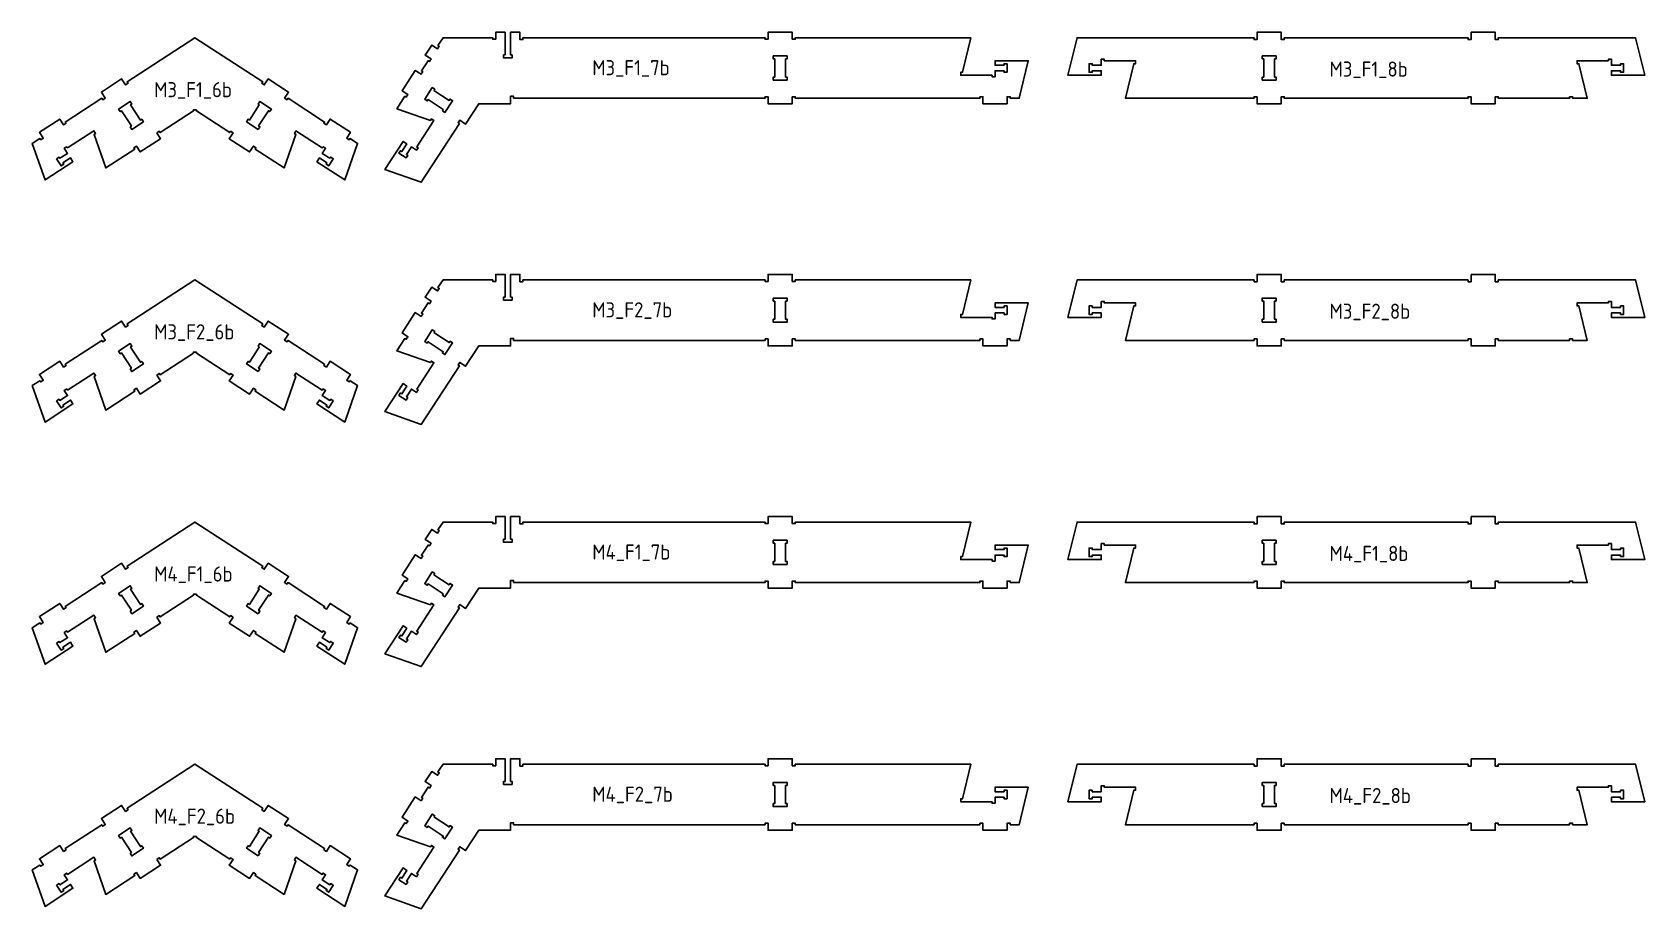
# Model space of a CAD drawing. Header units: millimetres. Extents: x -30325 to 14169, y -12596 to 6470.
# Drawn here: x 8840 to 14169, y -5319 to -2423 of the extents above; entities that cross this region are included whole.
import ezdxf

# ---------------------------------------------------------------- set-up
doc = ezdxf.new("R2010")
doc.units = ezdxf.units.MM
doc.header["$MEASUREMENT"] = 0
doc.layers.add('freeswerk_CODES', color=50, linetype='Continuous')

msp = doc.modelspace()

# ---------------------------------------------------------------- linework, layer by layer
for points in [[(8920.8, -2841.1), (8936, -2864.6), (8944.4, -2859.1), (8941.7, -2854.9), (8966.9, -2838.6), (8975, -2851.1), (8882.8, -2911.1), (8840.4, -2790.8), (8865.5, -2774.4), (8868.3, -2778.6), (8876.6, -2773.2), (8864.1, -2753.9), (8931.2, -2710.3), (8943.7, -2729.6), (8952.1, -2724.1), (8949.4, -2719.9), (9070.1, -2641.4), (9073.4, -2646.5), (9081.8, -2641), (9068.7, -2620.9), (9135.8, -2577.3), (9148.8, -2597.4), (9157.2, -2592), (9154, -2586.9), (9378, -2441.3), (9602, -2586.9), (9598.8, -2592), (9607.2, -2597.4), (9620.2, -2577.3), (9687.3, -2620.9), (9674.2, -2641), (9682.6, -2646.5), (9685.9, -2641.4), (9806.6, -2719.9), (9803.9, -2724.1), (9812.3, -2729.6), (9824.8, -2710.3), (9891.9, -2753.9), (9879.4, -2773.2), (9887.7, -2778.6), (9890.5, -2774.4), (9915.6, -2790.8), (9873.2, -2911.1), (9781, -2851.1), (9789.1, -2838.6), (9814.3, -2854.9), (9811.6, -2859.1), (9819.9, -2864.6), (9835.2, -2841.1), (9826.8, -2835.6), (9824.1, -2839.8), (9798.9, -2823.5), (9809.8, -2806.7), (9801.5, -2801.3), (9798.7, -2805.4), (9711.9, -2749), (9706.4, -2757.4), (9711.5, -2760.6), (9672.5, -2871.3), (9576.9, -2809.1), (9579.6, -2804.9), (9571.2, -2799.5), (9558.7, -2818.8), (9491.6, -2775.2), (9504.1, -2755.9), (9495.8, -2750.4), (9493, -2754.6), (9383, -2683.1), (9383, -2679.9), (9373, -2679.9), (9373, -2683.1), (9262.9, -2754.6), (9260.2, -2750.4), (9251.8, -2755.9)], [(9251.8, -2755.9), (9264.4, -2775.2), (9197.3, -2818.8), (9184.8, -2799.5), (9176.4, -2804.9), (9179.1, -2809.1), (9083.5, -2871.3), (9044.5, -2760.6), (9049.6, -2757.4), (9044.1, -2749), (8957.3, -2805.4), (8954.5, -2801.3), (8946.1, -2806.7), (8957, -2823.5), (8931.9, -2839.8), (8929.2, -2835.6), (8920.8, -2841.1)], [(8920.8, -3641.1), (8936, -3664.6), (8944.4, -3659.1), (8941.7, -3654.9), (8966.9, -3638.6), (8975, -3651.1), (8882.8, -3711.1), (8840.4, -3590.8), (8865.5, -3574.4), (8868.3, -3578.6), (8876.6, -3573.2), (8864.1, -3553.9), (8931.2, -3510.3), (8943.7, -3529.6), (8952.1, -3524.1), (8949.4, -3519.9), (9070.1, -3441.4), (9073.4, -3446.5), (9081.8, -3441), (9068.7, -3420.9), (9135.8, -3377.3), (9148.8, -3397.4), (9157.2, -3392), (9154, -3386.9), (9378, -3241.3), (9602, -3386.9), (9598.8, -3392), (9607.2, -3397.4), (9620.2, -3377.3), (9687.3, -3420.9), (9674.2, -3441), (9682.6, -3446.5), (9685.9, -3441.4), (9806.6, -3519.9), (9803.9, -3524.1), (9812.3, -3529.6), (9824.8, -3510.3), (9891.9, -3553.9), (9879.4, -3573.2), (9887.7, -3578.6), (9890.5, -3574.4), (9915.6, -3590.8), (9873.2, -3711.1), (9781, -3651.1), (9789.1, -3638.6), (9814.3, -3654.9), (9811.6, -3659.1), (9819.9, -3664.6), (9835.2, -3641.1), (9826.8, -3635.6), (9824.1, -3639.8), (9798.9, -3623.5), (9809.8, -3606.7), (9801.5, -3601.3), (9798.7, -3605.4), (9711.9, -3549), (9706.4, -3557.4), (9711.5, -3560.6), (9672.5, -3671.3), (9576.9, -3609.1), (9579.6, -3604.9), (9571.2, -3599.5), (9558.7, -3618.8), (9491.6, -3575.2), (9504.1, -3555.9), (9495.8, -3550.4), (9493, -3554.6), (9383, -3483.1), (9383, -3479.9), (9373, -3479.9), (9373, -3483.1), (9262.9, -3554.6), (9260.2, -3550.4), (9251.8, -3555.9)], [(9251.8, -3555.9), (9264.4, -3575.2), (9197.3, -3618.8), (9184.8, -3599.5), (9176.4, -3604.9), (9179.1, -3609.1), (9083.5, -3671.3), (9044.5, -3560.6), (9049.6, -3557.4), (9044.1, -3549), (8957.3, -3605.4), (8954.5, -3601.3), (8946.1, -3606.7), (8957, -3623.5), (8931.9, -3639.8), (8929.2, -3635.6), (8920.8, -3641.1)], [(8920.8, -4441.1), (8936, -4464.6), (8944.4, -4459.1), (8941.7, -4454.9), (8966.9, -4438.6), (8975, -4451.1), (8882.8, -4511.1), (8840.4, -4390.8), (8865.5, -4374.4), (8868.3, -4378.6), (8876.6, -4373.2), (8864.1, -4353.9), (8931.2, -4310.3), (8943.7, -4329.6), (8952.1, -4324.1), (8949.4, -4319.9), (9070.1, -4241.4), (9073.4, -4246.5), (9081.8, -4241), (9068.7, -4220.9), (9135.8, -4177.3), (9148.8, -4197.4), (9157.2, -4192), (9154, -4186.9), (9378, -4041.3), (9602, -4186.9), (9598.8, -4192), (9607.2, -4197.4), (9620.2, -4177.3), (9687.3, -4220.9), (9674.2, -4241), (9682.6, -4246.5), (9685.9, -4241.4), (9806.6, -4319.9), (9803.9, -4324.1), (9812.3, -4329.6), (9824.8, -4310.3), (9891.9, -4353.9), (9879.4, -4373.2), (9887.7, -4378.6), (9890.5, -4374.4), (9915.6, -4390.8), (9873.2, -4511.1), (9781, -4451.1), (9789.1, -4438.6), (9814.3, -4454.9), (9811.6, -4459.1), (9819.9, -4464.6), (9835.2, -4441.1), (9826.8, -4435.6), (9824.1, -4439.8), (9798.9, -4423.5), (9809.8, -4406.7), (9801.5, -4401.3), (9798.7, -4405.4), (9711.9, -4349), (9706.4, -4357.4), (9711.5, -4360.6), (9672.5, -4471.3), (9576.9, -4409.1), (9579.6, -4404.9), (9571.2, -4399.5), (9558.7, -4418.8), (9491.6, -4375.2), (9504.1, -4355.9), (9495.8, -4350.4), (9493, -4354.6), (9383, -4283.1), (9383, -4279.9), (9373, -4279.9), (9373, -4283.1), (9262.9, -4354.6), (9260.2, -4350.4), (9251.8, -4355.9)], [(9251.8, -4355.9), (9264.4, -4375.2), (9197.3, -4418.8), (9184.8, -4399.5), (9176.4, -4404.9), (9179.1, -4409.1), (9083.5, -4471.3), (9044.5, -4360.6), (9049.6, -4357.4), (9044.1, -4349), (8957.3, -4405.4), (8954.5, -4401.3), (8946.1, -4406.7), (8957, -4423.5), (8931.9, -4439.8), (8929.2, -4435.6), (8920.8, -4441.1)], [(8920.8, -5241.1), (8936, -5264.6), (8944.4, -5259.1), (8941.7, -5254.9), (8966.9, -5238.6), (8975, -5251.1), (8882.8, -5311.1), (8840.4, -5190.8), (8865.5, -5174.4), (8868.3, -5178.6), (8876.6, -5173.2), (8864.1, -5153.9), (8931.2, -5110.3), (8943.7, -5129.6), (8952.1, -5124.1), (8949.4, -5119.9), (9070.1, -5041.4), (9073.4, -5046.5), (9081.8, -5041), (9068.7, -5020.9), (9135.8, -4977.3), (9148.8, -4997.4), (9157.2, -4992), (9154, -4986.9), (9378, -4841.3), (9602, -4986.9), (9598.8, -4992), (9607.2, -4997.4), (9620.2, -4977.3), (9687.3, -5020.9), (9674.2, -5041), (9682.6, -5046.5), (9685.9, -5041.4), (9806.6, -5119.9), (9803.9, -5124.1), (9812.3, -5129.6), (9824.8, -5110.3), (9891.9, -5153.9), (9879.4, -5173.2), (9887.7, -5178.6), (9890.5, -5174.4), (9915.6, -5190.8), (9873.2, -5311.1), (9781, -5251.1), (9789.1, -5238.6), (9814.3, -5254.9), (9811.6, -5259.1), (9819.9, -5264.6), (9835.2, -5241.1), (9826.8, -5235.6), (9824.1, -5239.8), (9798.9, -5223.5), (9809.8, -5206.7), (9801.5, -5201.3), (9798.7, -5205.4), (9711.9, -5149), (9706.4, -5157.4), (9711.5, -5160.6), (9672.5, -5271.3), (9576.9, -5209.1), (9579.6, -5204.9), (9571.2, -5199.5), (9558.7, -5218.8), (9491.6, -5175.2), (9504.1, -5155.9), (9495.8, -5150.4), (9493, -5154.6), (9383, -5083.1), (9383, -5079.9), (9373, -5079.9), (9373, -5083.1), (9262.9, -5154.6), (9260.2, -5150.4), (9251.8, -5155.9)], [(9251.8, -5155.9), (9264.4, -5175.2), (9197.3, -5218.8), (9184.8, -5199.5), (9176.4, -5204.9), (9179.1, -5209.1), (9083.5, -5271.3), (9044.5, -5160.6), (9049.6, -5157.4), (9044.1, -5149), (8957.3, -5205.4), (8954.5, -5201.3), (8946.1, -5206.7), (8957, -5223.5), (8931.9, -5239.8), (8929.2, -5235.6), (8920.8, -5241.1)]]:
    msp.add_lwpolyline(points)
for points in [[(10430.8, -2641.3), (11261.8, -2641.3), (11261.8, -2636.3), (11271.8, -2636.3), (11271.8, -2659.3), (11351.8, -2659.3), (11351.8, -2636.3), (11361.8, -2636.3), (11361.8, -2641.3), (11971.8, -2641.3), (11971.8, -2636.3), (11981.8, -2636.3), (11981.8, -2659.3), (12061.8, -2659.3), (12061.8, -2636.3), (12071.8, -2636.3), (12071.8, -2641.3), (12101.8, -2641.3), (12131.8, -2517.3), (12021.8, -2517.3), (12021.8, -2532.3), (12051.8, -2532.3), (12051.8, -2527.3), (12061.8, -2527.3), (12061.8, -2555.3), (12051.8, -2555.3), (12051.8, -2550.3), (12021.8, -2550.3), (12021.8, -2570.3), (12011.8, -2570.3), (12011.8, -2565.3), (11908.3, -2565.3), (11908.3, -2555.3), (11914.3, -2555.3), (11941.8, -2441.3), (11361.8, -2441.3), (11361.8, -2446.3), (11351.8, -2446.3), (11351.8, -2423.3), (11271.8, -2423.3), (11271.8, -2446.3), (11261.8, -2446.3), (11261.8, -2441.3), (10461.8, -2441.3), (10461.8, -2447.3), (10451.8, -2447.3), (10451.8, -2423.3), (10420.8, -2423.3), (10420.8, -2498.3), (10425.8, -2498.3), (10425.8, -2508.3), (10397.8, -2508.3), (10397.8, -2498.3), (10402.8, -2498.3), (10402.8, -2423.3), (10371.8, -2423.3), (10371.8, -2446.3), (10361.8, -2446.3), (10361.8, -2441.3), (10197.7, -2441.3), (10181, -2466.9), (10185.2, -2469.7), (10179.8, -2478), (10160.5, -2465.5), (10138.7, -2499), (10158, -2511.6), (10152.5, -2520), (10148.3, -2517.2), (10126.5, -2550.8), (10130.7, -2553.5), (10125.3, -2561.9), (10106, -2549.3), (10062.4, -2616.4), (10081.7, -2629), (10076.2, -2637.3), (10072, -2634.6), (10045.1, -2676), (10155.9, -2714.7), (10159.2, -2709.7), (10167.6, -2715.1), (10111.1, -2802), (10115.3, -2804.7), (10109.9, -2813.1), (10093.1, -2802.2), (10076.8, -2827.3), (10081, -2830.1), (10075.5, -2838.4), (10052, -2823.2), (10057.5, -2814.8), (10061.7, -2817.5), (10078, -2792.4), (10065.5, -2784.2), (10005.5, -2876.4), (10125.8, -2918.8), (10251.7, -2725.2), (10247.5, -2722.4), (10253, -2714.1), (10272.3, -2726.6), (10316, -2659.3), (10420.8, -2659.3), (10420.8, -2634.6), (10430.8, -2634.6)], [(13594.7, -2423.3), (13594.7, -2447.3), (13584.7, -2447.3), (13584.7, -2441.3), (12977.7, -2441.3), (12977.7, -2447.3), (12967.7, -2447.3), (12967.7, -2423.3), (12887.7, -2423.3), (12887.7, -2447.3), (12877.7, -2447.3), (12877.7, -2441.3), (12292.8, -2441.3), (12262.8, -2565.3), (12372.8, -2565.3), (12372.8, -2550.3), (12342.8, -2550.3), (12342.8, -2555.3), (12332.8, -2555.3), (12332.8, -2527.3), (12342.8, -2527.3), (12342.8, -2532.3), (12372.8, -2532.3), (12372.8, -2512.3), (12382.8, -2512.3), (12382.8, -2517.3), (12486.4, -2517.3), (12486.4, -2527.3), (12480.4, -2527.3), (12452.8, -2641.3), (12877.7, -2641.3), (12877.7, -2636.3), (12887.7, -2636.3), (12887.7, -2659.3), (12967.7, -2659.3), (12967.7, -2636.3), (12977.7, -2636.3), (12977.7, -2641.3), (13584.7, -2641.3), (13584.7, -2636.3), (13594.7, -2636.3), (13594.7, -2659.3), (13674.7, -2659.3), (13674.7, -2636.3), (13684.7, -2636.3), (13684.7, -2641.3), (13920.4, -2641.3), (13920.4, -2636.3), (13930.4, -2636.3), (13930.4, -2641.3), (13978.7, -2641.3), (13951.1, -2527.3), (13945.2, -2527.3), (13945.2, -2517.3), (14048.7, -2517.3), (14048.7, -2512.3), (14058.7, -2512.3), (14058.7, -2532.3), (14088.7, -2532.3), (14088.7, -2527.3), (14098.7, -2527.3), (14098.7, -2555.3), (14088.7, -2555.3), (14088.7, -2550.3), (14058.7, -2550.3), (14058.7, -2565.3), (14168.7, -2565.3), (14138.3, -2441.3), (13684.7, -2441.3), (13684.7, -2447.3), (13674.7, -2447.3), (13674.7, -2423.3)], [(11293.8, -2511.3), (11288.8, -2511.3), (11288.8, -2501.3), (11334.8, -2501.3), (11334.8, -2511.3), (11329.8, -2511.3), (11329.8, -2571.3), (11334.8, -2571.3), (11334.8, -2581.3), (11288.8, -2581.3), (11288.8, -2571.3), (11293.8, -2571.3)], [(12904.7, -2581.3), (12950.7, -2581.3), (12950.7, -2571.3), (12945.7, -2571.3), (12945.7, -2511.3), (12950.7, -2511.3), (12950.7, -2501.3), (12904.7, -2501.3), (12904.7, -2511.3), (12909.7, -2511.3), (12909.7, -2571.3), (12904.7, -2571.3)], [(10167.8, -2615.7), (10218.1, -2648.4), (10220.8, -2644.3), (10229.2, -2649.7), (10204.1, -2688.3), (10195.7, -2682.8), (10198.5, -2678.6), (10148.2, -2645.9), (10145.4, -2650.1), (10137.1, -2644.7), (10162.1, -2606.1), (10170.5, -2611.6)], [(9163.6, -2735.7), (9167.8, -2733), (9135.1, -2682.7), (9130.9, -2685.4), (9125.4, -2677), (9164, -2652), (9169.5, -2660.4), (9165.3, -2663.1), (9198, -2713.4), (9202.2, -2710.7), (9207.6, -2719), (9169, -2744.1)], [(9586.9, -2744.1), (9592.4, -2735.7), (9588.2, -2733), (9620.9, -2682.7), (9625.1, -2685.4), (9630.5, -2677), (9592, -2652), (9586.5, -2660.4), (9590.7, -2663.1), (9558, -2713.4), (9553.8, -2710.7), (9548.4, -2719)], [(10430.8, -3441.3), (11261.8, -3441.3), (11261.8, -3436.3), (11271.8, -3436.3), (11271.8, -3459.3), (11351.8, -3459.3), (11351.8, -3436.3), (11361.8, -3436.3), (11361.8, -3441.3), (11971.8, -3441.3), (11971.8, -3436.3), (11981.8, -3436.3), (11981.8, -3459.3), (12061.8, -3459.3), (12061.8, -3436.3), (12071.8, -3436.3), (12071.8, -3441.3), (12101.8, -3441.3), (12131.8, -3317.3), (12021.8, -3317.3), (12021.8, -3332.3), (12051.8, -3332.3), (12051.8, -3327.3), (12061.8, -3327.3), (12061.8, -3355.3), (12051.8, -3355.3), (12051.8, -3350.3), (12021.8, -3350.3), (12021.8, -3370.3), (12011.8, -3370.3), (12011.8, -3365.3), (11908.3, -3365.3), (11908.3, -3355.3), (11914.3, -3355.3), (11941.8, -3241.3), (11361.8, -3241.3), (11361.8, -3246.3), (11351.8, -3246.3), (11351.8, -3223.3), (11271.8, -3223.3), (11271.8, -3246.3), (11261.8, -3246.3), (11261.8, -3241.3), (10461.8, -3241.3), (10461.8, -3247.3), (10451.8, -3247.3), (10451.8, -3223.3), (10420.8, -3223.3), (10420.8, -3298.3), (10425.8, -3298.3), (10425.8, -3308.3), (10397.8, -3308.3), (10397.8, -3298.3), (10402.8, -3298.3), (10402.8, -3223.3), (10371.8, -3223.3), (10371.8, -3246.3), (10361.8, -3246.3), (10361.8, -3241.3), (10197.7, -3241.3), (10181, -3266.9), (10185.2, -3269.7), (10179.8, -3278), (10160.5, -3265.5), (10138.7, -3299), (10158, -3311.6), (10152.5, -3320), (10148.3, -3317.2), (10126.5, -3350.8), (10130.7, -3353.5), (10125.3, -3361.9), (10106, -3349.3), (10062.4, -3416.4), (10081.7, -3429), (10076.2, -3437.3), (10072, -3434.6), (10045.1, -3476), (10155.9, -3514.7), (10159.2, -3509.7), (10167.6, -3515.1), (10111.1, -3602), (10115.3, -3604.7), (10109.9, -3613.1), (10093.1, -3602.2), (10076.8, -3627.3), (10081, -3630.1), (10075.5, -3638.4), (10052, -3623.2), (10057.5, -3614.8), (10061.7, -3617.5), (10078, -3592.4), (10065.5, -3584.2), (10005.5, -3676.4), (10125.8, -3718.8), (10251.7, -3525.2), (10247.5, -3522.4), (10253, -3514.1), (10272.3, -3526.6), (10316, -3459.3), (10420.8, -3459.3), (10420.8, -3434.6), (10430.8, -3434.6)], [(13594.7, -3223.3), (13594.7, -3247.3), (13584.7, -3247.3), (13584.7, -3241.3), (12977.7, -3241.3), (12977.7, -3247.3), (12967.7, -3247.3), (12967.7, -3223.3), (12887.7, -3223.3), (12887.7, -3247.3), (12877.7, -3247.3), (12877.7, -3241.3), (12292.8, -3241.3), (12262.8, -3365.3), (12372.8, -3365.3), (12372.8, -3350.3), (12342.8, -3350.3), (12342.8, -3355.3), (12332.8, -3355.3), (12332.8, -3327.3), (12342.8, -3327.3), (12342.8, -3332.3), (12372.8, -3332.3), (12372.8, -3312.3), (12382.8, -3312.3), (12382.8, -3317.3), (12486.4, -3317.3), (12486.4, -3327.3), (12480.4, -3327.3), (12452.8, -3441.3), (12877.7, -3441.3), (12877.7, -3436.3), (12887.7, -3436.3), (12887.7, -3459.3), (12967.7, -3459.3), (12967.7, -3436.3), (12977.7, -3436.3), (12977.7, -3441.3), (13584.7, -3441.3), (13584.7, -3436.3), (13594.7, -3436.3), (13594.7, -3459.3), (13674.7, -3459.3), (13674.7, -3436.3), (13684.7, -3436.3), (13684.7, -3441.3), (13920.4, -3441.3), (13920.4, -3436.3), (13930.4, -3436.3), (13930.4, -3441.3), (13978.7, -3441.3), (13951.1, -3327.3), (13945.2, -3327.3), (13945.2, -3317.3), (14048.7, -3317.3), (14048.7, -3312.3), (14058.7, -3312.3), (14058.7, -3332.3), (14088.7, -3332.3), (14088.7, -3327.3), (14098.7, -3327.3), (14098.7, -3355.3), (14088.7, -3355.3), (14088.7, -3350.3), (14058.7, -3350.3), (14058.7, -3365.3), (14168.7, -3365.3), (14138.3, -3241.3), (13684.7, -3241.3), (13684.7, -3247.3), (13674.7, -3247.3), (13674.7, -3223.3)], [(11293.8, -3311.3), (11288.8, -3311.3), (11288.8, -3301.3), (11334.8, -3301.3), (11334.8, -3311.3), (11329.8, -3311.3), (11329.8, -3371.3), (11334.8, -3371.3), (11334.8, -3381.3), (11288.8, -3381.3), (11288.8, -3371.3), (11293.8, -3371.3)], [(12904.7, -3381.3), (12950.7, -3381.3), (12950.7, -3371.3), (12945.7, -3371.3), (12945.7, -3311.3), (12950.7, -3311.3), (12950.7, -3301.3), (12904.7, -3301.3), (12904.7, -3311.3), (12909.7, -3311.3), (12909.7, -3371.3), (12904.7, -3371.3)], [(10167.8, -3415.7), (10218.1, -3448.4), (10220.8, -3444.3), (10229.2, -3449.7), (10204.1, -3488.3), (10195.7, -3482.8), (10198.5, -3478.6), (10148.2, -3445.9), (10145.4, -3450.1), (10137.1, -3444.7), (10162.1, -3406.1), (10170.5, -3411.6)], [(9163.6, -3535.7), (9167.8, -3533), (9135.1, -3482.7), (9130.9, -3485.4), (9125.4, -3477), (9164, -3452), (9169.5, -3460.4), (9165.3, -3463.1), (9198, -3513.4), (9202.2, -3510.7), (9207.6, -3519), (9169, -3544.1)], [(9586.9, -3544.1), (9592.4, -3535.7), (9588.2, -3533), (9620.9, -3482.7), (9625.1, -3485.4), (9630.5, -3477), (9592, -3452), (9586.5, -3460.4), (9590.7, -3463.1), (9558, -3513.4), (9553.8, -3510.7), (9548.4, -3519)], [(10430.8, -4241.3), (11261.8, -4241.3), (11261.8, -4236.3), (11271.8, -4236.3), (11271.8, -4259.3), (11351.8, -4259.3), (11351.8, -4236.3), (11361.8, -4236.3), (11361.8, -4241.3), (11971.8, -4241.3), (11971.8, -4236.3), (11981.8, -4236.3), (11981.8, -4259.3), (12061.8, -4259.3), (12061.8, -4236.3), (12071.8, -4236.3), (12071.8, -4241.3), (12101.8, -4241.3), (12131.8, -4117.3), (12021.8, -4117.3), (12021.8, -4132.3), (12051.8, -4132.3), (12051.8, -4127.3), (12061.8, -4127.3), (12061.8, -4155.3), (12051.8, -4155.3), (12051.8, -4150.3), (12021.8, -4150.3), (12021.8, -4170.3), (12011.8, -4170.3), (12011.8, -4165.3), (11908.3, -4165.3), (11908.3, -4155.3), (11914.3, -4155.3), (11941.8, -4041.3), (11361.8, -4041.3), (11361.8, -4046.3), (11351.8, -4046.3), (11351.8, -4023.3), (11271.8, -4023.3), (11271.8, -4046.3), (11261.8, -4046.3), (11261.8, -4041.3), (10461.8, -4041.3), (10461.8, -4047.3), (10451.8, -4047.3), (10451.8, -4023.3), (10420.8, -4023.3), (10420.8, -4098.3), (10425.8, -4098.3), (10425.8, -4108.3), (10397.8, -4108.3), (10397.8, -4098.3), (10402.8, -4098.3), (10402.8, -4023.3), (10371.8, -4023.3), (10371.8, -4046.3), (10361.8, -4046.3), (10361.8, -4041.3), (10197.7, -4041.3), (10181, -4066.9), (10185.2, -4069.7), (10179.8, -4078), (10160.5, -4065.5), (10138.7, -4099), (10158, -4111.6), (10152.5, -4120), (10148.3, -4117.2), (10126.5, -4150.8), (10130.7, -4153.5), (10125.3, -4161.9), (10106, -4149.3), (10062.4, -4216.4), (10081.7, -4229), (10076.2, -4237.3), (10072, -4234.6), (10045.1, -4276), (10155.9, -4314.7), (10159.2, -4309.7), (10167.6, -4315.1), (10111.1, -4402), (10115.3, -4404.7), (10109.9, -4413.1), (10093.1, -4402.2), (10076.8, -4427.3), (10081, -4430.1), (10075.5, -4438.4), (10052, -4423.2), (10057.5, -4414.8), (10061.7, -4417.5), (10078, -4392.4), (10065.5, -4384.2), (10005.5, -4476.4), (10125.8, -4518.8), (10251.7, -4325.2), (10247.5, -4322.4), (10253, -4314.1), (10272.3, -4326.6), (10316, -4259.3), (10420.8, -4259.3), (10420.8, -4234.6), (10430.8, -4234.6)], [(13594.7, -4023.3), (13594.7, -4047.3), (13584.7, -4047.3), (13584.7, -4041.3), (12977.7, -4041.3), (12977.7, -4047.3), (12967.7, -4047.3), (12967.7, -4023.3), (12887.7, -4023.3), (12887.7, -4047.3), (12877.7, -4047.3), (12877.7, -4041.3), (12292.8, -4041.3), (12262.8, -4165.3), (12372.8, -4165.3), (12372.8, -4150.3), (12342.8, -4150.3), (12342.8, -4155.3), (12332.8, -4155.3), (12332.8, -4127.3), (12342.8, -4127.3), (12342.8, -4132.3), (12372.8, -4132.3), (12372.8, -4112.3), (12382.8, -4112.3), (12382.8, -4117.3), (12486.4, -4117.3), (12486.4, -4127.3), (12480.4, -4127.3), (12452.8, -4241.3), (12877.7, -4241.3), (12877.7, -4236.3), (12887.7, -4236.3), (12887.7, -4259.3), (12967.7, -4259.3), (12967.7, -4236.3), (12977.7, -4236.3), (12977.7, -4241.3), (13584.7, -4241.3), (13584.7, -4236.3), (13594.7, -4236.3), (13594.7, -4259.3), (13674.7, -4259.3), (13674.7, -4236.3), (13684.7, -4236.3), (13684.7, -4241.3), (13920.4, -4241.3), (13920.4, -4236.3), (13930.4, -4236.3), (13930.4, -4241.3), (13978.7, -4241.3), (13951.1, -4127.3), (13945.2, -4127.3), (13945.2, -4117.3), (14048.7, -4117.3), (14048.7, -4112.3), (14058.7, -4112.3), (14058.7, -4132.3), (14088.7, -4132.3), (14088.7, -4127.3), (14098.7, -4127.3), (14098.7, -4155.3), (14088.7, -4155.3), (14088.7, -4150.3), (14058.7, -4150.3), (14058.7, -4165.3), (14168.7, -4165.3), (14138.3, -4041.3), (13684.7, -4041.3), (13684.7, -4047.3), (13674.7, -4047.3), (13674.7, -4023.3)], [(11293.8, -4111.3), (11288.8, -4111.3), (11288.8, -4101.3), (11334.8, -4101.3), (11334.8, -4111.3), (11329.8, -4111.3), (11329.8, -4171.3), (11334.8, -4171.3), (11334.8, -4181.3), (11288.8, -4181.3), (11288.8, -4171.3), (11293.8, -4171.3)], [(12904.7, -4181.3), (12950.7, -4181.3), (12950.7, -4171.3), (12945.7, -4171.3), (12945.7, -4111.3), (12950.7, -4111.3), (12950.7, -4101.3), (12904.7, -4101.3), (12904.7, -4111.3), (12909.7, -4111.3), (12909.7, -4171.3), (12904.7, -4171.3)], [(10167.8, -4215.7), (10218.1, -4248.4), (10220.8, -4244.3), (10229.2, -4249.7), (10204.1, -4288.3), (10195.7, -4282.8), (10198.5, -4278.6), (10148.2, -4245.9), (10145.4, -4250.1), (10137.1, -4244.7), (10162.1, -4206.1), (10170.5, -4211.6)], [(9163.6, -4335.7), (9167.8, -4333), (9135.1, -4282.7), (9130.9, -4285.4), (9125.4, -4277), (9164, -4252), (9169.5, -4260.4), (9165.3, -4263.1), (9198, -4313.4), (9202.2, -4310.7), (9207.6, -4319), (9169, -4344.1)], [(9586.9, -4344.1), (9592.4, -4335.7), (9588.2, -4333), (9620.9, -4282.7), (9625.1, -4285.4), (9630.5, -4277), (9592, -4252), (9586.5, -4260.4), (9590.7, -4263.1), (9558, -4313.4), (9553.8, -4310.7), (9548.4, -4319)], [(10430.8, -5041.3), (11261.8, -5041.3), (11261.8, -5036.3), (11271.8, -5036.3), (11271.8, -5059.3), (11351.8, -5059.3), (11351.8, -5036.3), (11361.8, -5036.3), (11361.8, -5041.3), (11971.8, -5041.3), (11971.8, -5036.3), (11981.8, -5036.3), (11981.8, -5059.3), (12061.8, -5059.3), (12061.8, -5036.3), (12071.8, -5036.3), (12071.8, -5041.3), (12101.8, -5041.3), (12131.8, -4917.3), (12021.8, -4917.3), (12021.8, -4932.3), (12051.8, -4932.3), (12051.8, -4927.3), (12061.8, -4927.3), (12061.8, -4955.3), (12051.8, -4955.3), (12051.8, -4950.3), (12021.8, -4950.3), (12021.8, -4970.3), (12011.8, -4970.3), (12011.8, -4965.3), (11908.3, -4965.3), (11908.3, -4955.3), (11914.3, -4955.3), (11941.8, -4841.3), (11361.8, -4841.3), (11361.8, -4846.3), (11351.8, -4846.3), (11351.8, -4823.3), (11271.8, -4823.3), (11271.8, -4846.3), (11261.8, -4846.3), (11261.8, -4841.3), (10461.8, -4841.3), (10461.8, -4847.3), (10451.8, -4847.3), (10451.8, -4823.3), (10420.8, -4823.3), (10420.8, -4898.3), (10425.8, -4898.3), (10425.8, -4908.3), (10397.8, -4908.3), (10397.8, -4898.3), (10402.8, -4898.3), (10402.8, -4823.3), (10371.8, -4823.3), (10371.8, -4846.3), (10361.8, -4846.3), (10361.8, -4841.3), (10197.7, -4841.3), (10181, -4866.9), (10185.2, -4869.7), (10179.8, -4878), (10160.5, -4865.5), (10138.7, -4899), (10158, -4911.6), (10152.5, -4920), (10148.3, -4917.2), (10126.5, -4950.8), (10130.7, -4953.5), (10125.3, -4961.9), (10106, -4949.3), (10062.4, -5016.4), (10081.7, -5029), (10076.2, -5037.3), (10072, -5034.6), (10045.1, -5076), (10155.9, -5114.7), (10159.2, -5109.7), (10167.6, -5115.1), (10111.1, -5202), (10115.3, -5204.7), (10109.9, -5213.1), (10093.1, -5202.2), (10076.8, -5227.3), (10081, -5230.1), (10075.5, -5238.4), (10052, -5223.2), (10057.5, -5214.8), (10061.7, -5217.5), (10078, -5192.4), (10065.5, -5184.2), (10005.5, -5276.4), (10125.8, -5318.8), (10251.7, -5125.2), (10247.5, -5122.4), (10253, -5114.1), (10272.3, -5126.6), (10316, -5059.3), (10420.8, -5059.3), (10420.8, -5034.6), (10430.8, -5034.6)], [(13594.7, -4823.3), (13594.7, -4847.3), (13584.7, -4847.3), (13584.7, -4841.3), (12977.7, -4841.3), (12977.7, -4847.3), (12967.7, -4847.3), (12967.7, -4823.3), (12887.7, -4823.3), (12887.7, -4847.3), (12877.7, -4847.3), (12877.7, -4841.3), (12292.8, -4841.3), (12262.8, -4965.3), (12372.8, -4965.3), (12372.8, -4950.3), (12342.8, -4950.3), (12342.8, -4955.3), (12332.8, -4955.3), (12332.8, -4927.3), (12342.8, -4927.3), (12342.8, -4932.3), (12372.8, -4932.3), (12372.8, -4912.3), (12382.8, -4912.3), (12382.8, -4917.3), (12486.4, -4917.3), (12486.4, -4927.3), (12480.4, -4927.3), (12452.8, -5041.3), (12877.7, -5041.3), (12877.7, -5036.3), (12887.7, -5036.3), (12887.7, -5059.3), (12967.7, -5059.3), (12967.7, -5036.3), (12977.7, -5036.3), (12977.7, -5041.3), (13584.7, -5041.3), (13584.7, -5036.3), (13594.7, -5036.3), (13594.7, -5059.3), (13674.7, -5059.3), (13674.7, -5036.3), (13684.7, -5036.3), (13684.7, -5041.3), (13920.4, -5041.3), (13920.4, -5036.3), (13930.4, -5036.3), (13930.4, -5041.3), (13978.7, -5041.3), (13951.1, -4927.3), (13945.2, -4927.3), (13945.2, -4917.3), (14048.7, -4917.3), (14048.7, -4912.3), (14058.7, -4912.3), (14058.7, -4932.3), (14088.7, -4932.3), (14088.7, -4927.3), (14098.7, -4927.3), (14098.7, -4955.3), (14088.7, -4955.3), (14088.7, -4950.3), (14058.7, -4950.3), (14058.7, -4965.3), (14168.7, -4965.3), (14138.3, -4841.3), (13684.7, -4841.3), (13684.7, -4847.3), (13674.7, -4847.3), (13674.7, -4823.3)], [(11293.8, -4911.3), (11288.8, -4911.3), (11288.8, -4901.3), (11334.8, -4901.3), (11334.8, -4911.3), (11329.8, -4911.3), (11329.8, -4971.3), (11334.8, -4971.3), (11334.8, -4981.3), (11288.8, -4981.3), (11288.8, -4971.3), (11293.8, -4971.3)], [(12904.7, -4981.3), (12950.7, -4981.3), (12950.7, -4971.3), (12945.7, -4971.3), (12945.7, -4911.3), (12950.7, -4911.3), (12950.7, -4901.3), (12904.7, -4901.3), (12904.7, -4911.3), (12909.7, -4911.3), (12909.7, -4971.3), (12904.7, -4971.3)], [(10167.8, -5015.7), (10218.1, -5048.4), (10220.8, -5044.3), (10229.2, -5049.7), (10204.1, -5088.3), (10195.7, -5082.8), (10198.5, -5078.6), (10148.2, -5045.9), (10145.4, -5050.1), (10137.1, -5044.7), (10162.1, -5006.1), (10170.5, -5011.6)], [(9163.6, -5135.7), (9167.8, -5133), (9135.1, -5082.7), (9130.9, -5085.4), (9125.4, -5077), (9164, -5052), (9169.5, -5060.4), (9165.3, -5063.1), (9198, -5113.4), (9202.2, -5110.7), (9207.6, -5119), (9169, -5144.1)], [(9586.9, -5144.1), (9592.4, -5135.7), (9588.2, -5133), (9620.9, -5082.7), (9625.1, -5085.4), (9630.5, -5077), (9592, -5052), (9586.5, -5060.4), (9590.7, -5063.1), (9558, -5113.4), (9553.8, -5110.7), (9548.4, -5119)]]:
    msp.add_lwpolyline(points, close=True)

# ---------------------------------------------------------------- texts
at = {"layer": 'freeswerk_CODES', "char_height": 50, "attachment_point": 1}
for s, insert in [('{\\Fiso|c0;M3_F1_7b}', (10690.9, -2515.4)), ('{\\Fiso|c0;M3_F1_8b}', (13127.2, -2520)), ('{\\Fiso|c0;M3_F1_6b}', (9243.2, -2588)), ('{\\Fiso|c0;M3_F2_7b}', (10690.9, -3315.4)), ('{\\Fiso|c0;M3_F2_8b}', (13127.2, -3320)), ('{\\Fiso|c0;M3_F2_6b}', (9243.2, -3388)), ('{\\Fiso|c0;M4_F1_7b}', (10690.9, -4115.4)), ('{\\Fiso|c0;M4_F1_8b}', (13127.2, -4120)), ('{\\Fiso|c0;M4_F1_6b}', (9243.2, -4188)), ('{\\Fiso|c0;M4_F2_7b}', (10690.9, -4915.4)), ('{\\Fiso|c0;M4_F2_8b}', (13127.2, -4920)), ('{\\Fiso|c0;M4_F2_6b}', (9243.2, -4988))]:
    msp.add_mtext_dynamic_manual_height_columns(s, width=318.081, gutter_width=1456.3, heights=[0], dxfattribs=dict(at, insert=insert))

doc.saveas('drawing.dxf')
